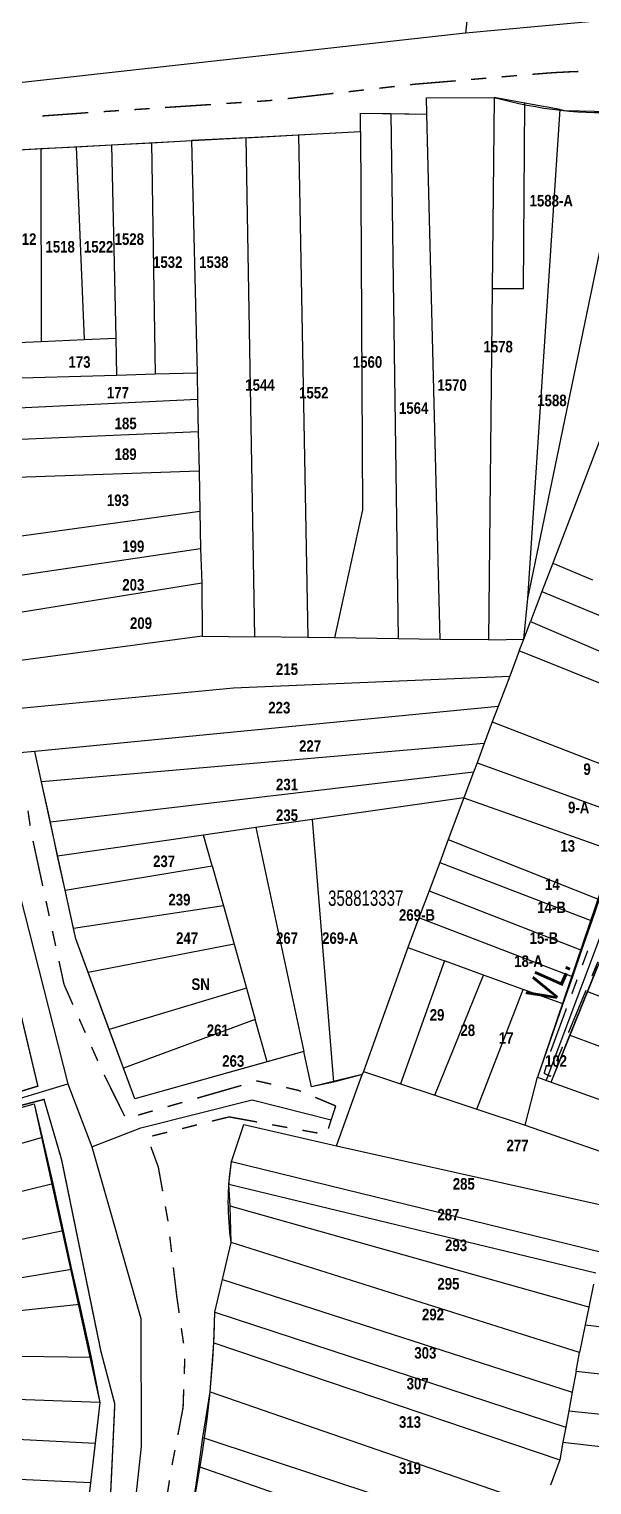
# Model space of a CAD drawing. Extents: x 201676 to 203188, y 4837754 to 4839005.
# Drawn here: x 202449.3 to 202522.5, y 4837949 to 4838138.5 of the extents above; entities that cross this region are included whole.
import ezdxf
from ezdxf.enums import TextEntityAlignment as Align

# ---------------------------------------------------------------- set-up
doc = ezdxf.new("R2010")
doc.units = 0
doc.header["$LTSCALE"] = 1.5
doc.header["$MEASUREMENT"] = 0
doc.linetypes.add('PHANTOMX2', pattern=[5, 2.5, -0.5, 0.5, -0.5, 0.5, -0.5])
doc.linetypes.add('TRACO_25', pattern=[8, 3, -1, 1, -1, 1, -1])
for name, color, linetype in [('CD-MALHA-LOTES', 40, 'CONTINUOUS'), ('CD_TXT_QUADRA', 7, 'CONTINUOUS'), ('RU-QUADRAS', 210, 'CONTINUOUS'), ('SV-EIXO-RUA-N-PAV', 6, 'CONTINUOUS'), ('SV-RUA-NAO-PAV-S-GUIA-C-GUIA', 7, 'PHANTOMX2'), ('SV-TXT-RUA-N-PAV-S-GUIA-C-GUIA', 7, 'CONTINUOUS'), ('Th_NmrPort', 7, 'CONTINUOUS')]:
    doc.layers.add(name, color=color, linetype=linetype)
doc.styles.add('ARIAL', font='ARIAL.TTF')
doc.styles.get("Standard").update_dxf_attribs({"font": 'swisscbo.ttf'})

msp = doc.modelspace()

# ---------------------------------------------------------------- linework, layer by layer
at = {"layer": 'CD-MALHA-LOTES', "linetype": 'Continuous'}
for p, q in [((202500.99, 4838129.58), (202509.81, 4838129.65)), ((202501.04, 4838127.46), (202500.99, 4838129.58)), ((202509.81, 4838129.65), (202509.53, 4838104.77)), ((202513.78, 4838128.89), (202509.81, 4838129.65)), ((202513.64, 4838104.77), (202513.78, 4838128.89)), ((202518.41, 4838128.05), (202513.78, 4838128.89)), ((202514.21, 4838064.39), (202518.41, 4838128.05)), ((202518.41, 4838128.05), (202519.07, 4838127.92)), ((202492.43, 4838125.19), (202492.42, 4838127.61)), ((202492.42, 4838127.61), (202496.37, 4838127.54)), ((202496.37, 4838127.54), (202497.31, 4838059.15)), ((202496.37, 4838127.54), (202501.04, 4838127.46)), ((202502.77, 4838059.08), (202501.04, 4838127.46)), ((202514.21, 4838064.39), (202527.3, 4838127.74)), ((202519.07, 4838127.92), (202527.3, 4838127.74)), ((202477.52, 4838124.38), (202470.43, 4838124.03)), ((202477.52, 4838124.38), (202484.33, 4838124.76)), ((202478.65, 4838059.42), (202477.52, 4838124.38)), ((202484.33, 4838124.76), (202492.43, 4838125.19)), ((202484.33, 4838124.76), (202485.57, 4838059.32)), ((202492.43, 4838125.19), (202492.67, 4838075.96)), ((202445.57, 4838122.69), (202450.82, 4838122.98)), ((202450.82, 4838122.98), (202455.43, 4838123.22)), ((202450.82, 4838122.98), (202450.86, 4838097.87)), ((202455.43, 4838123.22), (202460.01, 4838123.46)), ((202455.43, 4838123.22), (202456.45, 4838098.12)), ((202460.01, 4838123.46), (202465.24, 4838123.75)), ((202460.01, 4838123.46), (202460.57, 4838098.3)), ((202465.24, 4838123.75), (202470.43, 4838124.03)), ((202465.24, 4838123.75), (202465.69, 4838093.61)), ((202470.43, 4838124.03), (202471.15, 4838093.76)), ((202533.64, 4838111.5), (202517.43, 4838069.02)), ((202509.53, 4838104.77), (202509.08, 4838059.04)), ((202509.53, 4838104.77), (202513.64, 4838104.77)), ((202445.69, 4838097.64), (202450.86, 4838097.87)), ((202450.86, 4838097.87), (202456.45, 4838098.12)), ((202456.45, 4838098.12), (202460.57, 4838098.3)), ((202460.57, 4838098.3), (202460.68, 4838093.46)), ((202460.68, 4838093.46), (202442.78, 4838092.96)), ((202465.69, 4838093.61), (202460.68, 4838093.46)), ((202471.15, 4838093.76), (202465.69, 4838093.61)), ((202471.15, 4838093.76), (202471.22, 4838090.36)), ((202443.09, 4838088.98), (202471.22, 4838090.36)), ((202471.22, 4838090.36), (202471.3, 4838086.12)), ((202471.3, 4838086.12), (202443.4, 4838084.9)), ((202471.3, 4838086.12), (202471.4, 4838080.97)), ((202471.4, 4838080.97), (202443.77, 4838080.05)), ((202471.4, 4838080.97), (202471.52, 4838075.75)), ((202471.52, 4838075.75), (202446.07, 4838072.21)), ((202471.52, 4838075.75), (202471.59, 4838070.94)), ((202492.67, 4838075.96), (202489.02, 4838059.27)), ((202446.41, 4838067.2), (202471.59, 4838070.94)), ((202471.59, 4838070.94), (202471.75, 4838066.4)), ((202517.43, 4838069.02), (202516.03, 4838065.34)), ((202517.43, 4838069.02), (202522.6, 4838066.82)), ((202471.75, 4838066.4), (202446.77, 4838062.38)), ((202471.75, 4838066.4), (202471.8, 4838059.52)), ((202513.67, 4838059.12), (202514.21, 4838064.39)), ((202516.03, 4838065.34), (202514.53, 4838061.41)), ((202516.03, 4838065.34), (202534.32, 4838057.71)), ((202513.67, 4838059.12), (202514.53, 4838061.41)), ((202514.53, 4838061.41), (202532.93, 4838053.5)), ((202471.8, 4838059.52), (202447.23, 4838056.2)), ((202471.8, 4838059.52), (202478.65, 4838059.42)), ((202485.57, 4838059.32), (202478.65, 4838059.42)), ((202489.02, 4838059.27), (202485.57, 4838059.32)), ((202497.31, 4838059.15), (202489.02, 4838059.27)), ((202502.77, 4838059.08), (202497.31, 4838059.15)), ((202509.08, 4838059.04), (202502.77, 4838059.08)), ((202509.08, 4838059.04), (202513.67, 4838059.12)), ((202513.08, 4838057.6), (202513.67, 4838059.12)), ((202513.08, 4838057.6), (202511.83, 4838054.32)), ((202531.79, 4838050.06), (202513.08, 4838057.6)), ((202475.91, 4838052.78), (202511.83, 4838054.32)), ((202511.83, 4838054.32), (202510.33, 4838050.35)), ((202447.67, 4838050.11), (202475.91, 4838052.78)), ((202510.33, 4838050.35), (202450.03, 4838044.5)), ((202510.33, 4838050.35), (202509.56, 4838048.34)), ((202509.56, 4838048.34), (202508.52, 4838045.55)), ((202509.56, 4838048.34), (202528.72, 4838040.92)), ((202508.52, 4838045.55), (202450.92, 4838040.55)), ((202508.52, 4838045.55), (202507.58, 4838043.01)), ((202450.03, 4838044.5), (202448.07, 4838044.31)), ((202450.92, 4838040.55), (202450.03, 4838044.5)), ((202507.58, 4838043.01), (202507.11, 4838041.78)), ((202507.58, 4838043.01), (202527.08, 4838035.97)), ((202507.11, 4838041.78), (202452.07, 4838035.31)), ((202507.11, 4838041.78), (202505.87, 4838038.44)), ((202452.07, 4838035.31), (202450.92, 4838040.55)), ((202505.87, 4838038.44), (202486.12, 4838035.63)), ((202505.87, 4838038.44), (202503.82, 4838033.03)), ((202505.87, 4838038.44), (202525.58, 4838031.48)), ((202452.99, 4838030.88), (202452.07, 4838035.31)), ((202486.12, 4838035.63), (202478.78, 4838034.58)), ((202486.12, 4838035.63), (202488.9, 4838001.46)), ((202471.98, 4838033.61), (202452.99, 4838030.88)), ((202478.78, 4838034.58), (202471.98, 4838033.61)), ((202473.11, 4838029.61), (202471.98, 4838033.61)), ((202478.78, 4838034.58), (202485.06, 4838005.43)), ((202503.82, 4838033.03), (202502.72, 4838030.05)), ((202503.82, 4838033.03), (202523.46, 4838025.24)), ((202453.99, 4838026.44), (202452.99, 4838030.88)), ((202453.99, 4838026.44), (202473.11, 4838029.61)), ((202473.11, 4838029.61), (202474.58, 4838024.4)), ((202502.72, 4838030.05), (202501.34, 4838026.37)), ((202502.72, 4838030.05), (202522.5, 4838022.44)), ((202455.08, 4838021.43), (202453.99, 4838026.44)), ((202501.34, 4838026.37), (202500.02, 4838022.83)), ((202501.34, 4838026.37), (202521.18, 4838018.62)), ((202474.58, 4838024.4), (202455.08, 4838021.43)), ((202474.58, 4838024.4), (202475.98, 4838019.43)), ((202523.46, 4838025.24), (202522.5, 4838022.44)), ((202500.02, 4838022.83), (202498.59, 4838018.99)), ((202519.99, 4838015.17), (202500.02, 4838022.83)), ((202522.5, 4838022.44), (202521.18, 4838018.62)), ((202455.37, 4838020.1), (202455.08, 4838021.43)), ((202456.98, 4838015.72), (202455.37, 4838020.1)), ((202475.98, 4838019.43), (202456.98, 4838015.72)), ((202475.98, 4838019.43), (202477.59, 4838013.7)), ((202498.59, 4838018.99), (202492.79, 4838002.83)), ((202498.59, 4838018.99), (202503.33, 4838017.25)), ((202521.18, 4838018.62), (202519.99, 4838015.17)), ((202503.33, 4838017.25), (202497.6, 4838001.24)), ((202508.41, 4838015.39), (202503.33, 4838017.25)), ((202521.96, 4838013.26), (202523.27, 4838016.5)), ((202459.71, 4838008.32), (202456.98, 4838015.72)), ((202502.11, 4837999.74), (202508.41, 4838015.39)), ((202513.58, 4838013.5), (202508.41, 4838015.39)), ((202519.99, 4838015.17), (202518.74, 4838011.66)), ((202477.59, 4838013.7), (202459.71, 4838008.32)), ((202477.59, 4838013.7), (202478.73, 4838009.62)), ((202507.56, 4837997.93), (202513.58, 4838013.5)), ((202518.74, 4838011.66), (202513.58, 4838013.5)), ((202519.66, 4838007.57), (202521.96, 4838013.26)), ((202521.96, 4838013.26), (202536.06, 4838007.79)), ((202518.74, 4838011.66), (202515.46, 4838002.09)), ((202478.73, 4838009.62), (202461.57, 4838003.26)), ((202480.29, 4838004.09), (202478.73, 4838009.62)), ((202461.57, 4838003.26), (202459.71, 4838008.32)), ((202517.21, 4838001.46), (202519.66, 4838007.57)), ((202519.66, 4838007.57), (202533.84, 4838002.28)), ((202485.06, 4838005.43), (202480.29, 4838004.09)), ((202486.04, 4838000.85), (202485.06, 4838005.43)), ((202463.04, 4837999.28), (202461.57, 4838003.26)), ((202480.29, 4838004.09), (202463.04, 4837999.28)), ((202488.9, 4838001.46), (202486.04, 4838000.85)), ((202492.63, 4838002.44), (202488.9, 4838001.46)), ((202489.29, 4837993.15), (202492.63, 4838002.44)), ((202492.79, 4838002.83), (202492.63, 4838002.44)), ((202492.79, 4838002.83), (202497.6, 4838001.24)), ((202497.6, 4838001.24), (202502.11, 4837999.74)), ((202513.86, 4837995.86), (202515.46, 4838002.09)), ((202515.46, 4838002.09), (202517.21, 4838001.46)), ((202517.21, 4838001.46), (202531.52, 4837996.29)), ((202502.11, 4837999.74), (202507.56, 4837997.93)), ((202425.71, 4837991.85), (202449.96, 4837998.62)), ((202449.96, 4837998.62), (202450.97, 4837994.23)), ((202507.56, 4837997.93), (202513.86, 4837995.86)), ((202475.64, 4837991.1), (202477.24, 4837995.92)), ((202477.24, 4837995.92), (202489.29, 4837993.15)), ((202513.86, 4837995.86), (202529.26, 4837990.46)), ((202450.97, 4837994.23), (202427.14, 4837987.31)), ((202450.97, 4837994.23), (202452.37, 4837988.23)), ((202489.29, 4837993.15), (202525.28, 4837985.14)), ((202475.3, 4837988.15), (202475.64, 4837991.1)), ((202475.64, 4837991.1), (202523.63, 4837979.36)), ((202425.44, 4837981.65), (202452.37, 4837988.23)), ((202452.37, 4837988.23), (202453.74, 4837982.09)), ((202475.3, 4837988.15), (202523.06, 4837976.61)), ((202475.44, 4837985.31), (202475.3, 4837988.15)), ((202522.13, 4837972.17), (202475.44, 4837985.31)), ((202475.6, 4837980.58), (202475.44, 4837985.31)), ((202453.74, 4837982.09), (202411.57, 4837973.28)), ((202453.74, 4837982.09), (202454.83, 4837977.06)), ((202474.45, 4837975.75), (202475.6, 4837980.58)), ((202520.92, 4837966.27), (202475.6, 4837980.58)), ((202454.83, 4837977.06), (202412.26, 4837969.99)), ((202454.83, 4837977.06), (202455.85, 4837972.51)), ((202473.47, 4837971.49), (202474.45, 4837975.75)), ((202474.45, 4837975.75), (202519.96, 4837961.1)), ((202522.75, 4837975.16), (202522.13, 4837972.17)), ((202455.85, 4837972.51), (202412.7, 4837967.93)), ((202455.85, 4837972.51), (202457.37, 4837965.6)), ((202473.34, 4837967.52), (202473.47, 4837971.49)), ((202473.47, 4837971.49), (202519.12, 4837956.52)), ((202522.13, 4837972.17), (202521.64, 4837969.83)), ((202521.64, 4837969.83), (202520.92, 4837966.27)), ((202521.64, 4837969.83), (202557.92, 4837965.54)), ((202472.85, 4837961.14), (202473.34, 4837967.52)), ((202473.34, 4837967.52), (202518.34, 4837952.26)), ((202457.37, 4837965.6), (202413.04, 4837966.19)), ((202457.37, 4837965.6), (202458.49, 4837959.72)), ((202520.47, 4837963.82), (202520.92, 4837966.27)), ((202520.47, 4837963.82), (202519.96, 4837961.1)), ((202520.47, 4837963.82), (202557.13, 4837959.6)), ((202458.49, 4837959.72), (202413.21, 4837961.44)), ((202458.49, 4837959.72), (202457.87, 4837954.44)), ((202471.89, 4837955.18), (202472.85, 4837961.14)), ((202472.85, 4837961.14), (202516.21, 4837946.11)), ((202519.96, 4837961.1), (202519.51, 4837958.65)), ((202519.51, 4837958.65), (202519.12, 4837956.52)), ((202519.51, 4837958.65), (202556.62, 4837954.8)), ((202413.43, 4837956.74), (202457.87, 4837954.44)), ((202519.12, 4837956.52), (202518.76, 4837954.59)), ((202457.87, 4837954.44), (202457.3, 4837949.28)), ((202471.38, 4837951.43), (202471.89, 4837955.18)), ((202471.89, 4837955.18), (202513.59, 4837941.38)), ((202518.76, 4837954.59), (202518.34, 4837952.26)), ((202518.76, 4837954.59), (202556.25, 4837950.22)), ((202457.3, 4837949.28), (202394.11, 4837952.28)), ((202518.34, 4837952.26), (202517.16, 4837948.99)), ((202470.87, 4837947.84), (202471.38, 4837951.43)), ((202471.38, 4837951.43), (202513.22, 4837936.81)), ((202457.3, 4837949.28), (202456.63, 4837943.65))]:
    msp.add_line(p, q, dxfattribs=at)
at = {"layer": 'RU-QUADRAS', "color": 6, "linetype": 'Continuous'}
for points in [[(202440.52, 4838122.44), (202492.43, 4838125.19), (202492.42, 4838127.61), (202501.04, 4838127.46), (202500.99, 4838129.58), (202509.81, 4838129.65, 0.081594), (202527.3, 4838127.74)], [(202470.72, 4837946.86, 0.044147), (202473.47, 4837971.49), (202475.6, 4837980.58, -0.077332), (202475.64, 4837991.1), (202477.24, 4837995.92), (202489.29, 4837993.15), (202492.63, 4838002.44), (202486.04, 4838000.85), (202485.06, 4838005.43), (202463.04, 4837999.28), (202455.37, 4838020.1), (202450.03, 4838044.5), (202448.07, 4838044.31)]]:
    msp.add_lwpolyline(points, format="xyb", dxfattribs=at)
msp.add_lwpolyline([(202535.54, 4838061.32), (202515.46, 4838002.09), (202517.21, 4838001.46), (202546.61, 4838074.25)], dxfattribs=at)
msp.add_lwpolyline([(202337.58, 4837952.43), (202375.95, 4837968.07), (202375.16, 4837970.9), (202418.03, 4837984.62), (202416.05, 4837989.15), (202449.96, 4837998.62), (202458.49, 4837959.72), (202456.63, 4837943.65), (202399.85, 4837946.09), (202399.88, 4837944.55), (202455.93, 4837941.55, -0.04318), (202448.6, 4837906.67), (202437.14, 4837910.36), (202435.98, 4837907.42), (202400.28, 4837919.06), (202400.33, 4837915.15), (202446.24, 4837901.45, -0.014222), (202418.09, 4837842.21, -0.098235), (202402.27, 4837819.73), (202400.85, 4837822.3), (202387.01, 4837816.24)], format="xyb", close=True, dxfattribs=at)
at = {"layer": 'SV-EIXO-RUA-N-PAV'}
for points in [[(202521.94, 4838283.17), (202506.08, 4838138.01)], [(202552.77, 4838143.23), (202529.72, 4838140.19), (202506.08, 4838138.01), (202446.5, 4838131.38), (202435.02, 4838130.29), (202371.98, 4838127.74), (202340.21, 4838125.95), (202318.41, 4838124.12)], [(202435.02, 4838130.29), (202437.19, 4838120.36), (202439.98, 4838080.33), (202441.84, 4838062.33), (202447.43, 4838028.34), (202454.35, 4838001.23), (202457.47, 4837993.01), (202463.85, 4837970.66), (202463.88, 4837954.02), (202462.62, 4837942.44), (202462.02, 4837936.95), (202456.12, 4837917.09), (202450.73, 4837903.56), (202447.62, 4837895.19), (202439.76, 4837876.27), (202431.83, 4837860.31), (202429.93, 4837856.12), (202417.64, 4837832.21), (202411.43, 4837821.65), (202399.33, 4837812.96), (202386.29, 4837806.45)], [(202516.56, 4838001.61), (202531, 4838040.11), (202544.43, 4838073.99), (202548.44, 4838074.59), (202556.87, 4838093.8), (202565.38, 4838116.08), (202568.55, 4838124.59)], [(202329.84, 4837955.37), (202388.74, 4837978.58), (202410.67, 4837986.49), (202411.03, 4837988.11), (202454.35, 4838001.23)], [(202457.47, 4837993.01), (202463.85, 4837995.5), (202478.33, 4837999.16), (202488.6, 4837996.54)]]:
    msp.add_lwpolyline(points, dxfattribs=at)
at = {"layer": 'SV-RUA-NAO-PAV-S-GUIA-C-GUIA', "const_width": 0.18}
for points in [[(202499.33, 4838131.35), (202504.82, 4838131.81)], [(202506.81, 4838131.98), (202508.8, 4838132.15)], [(202510.79, 4838132.32), (202512.79, 4838132.49)], [(202514.78, 4838132.66), (202514.97, 4838132.67)], [(202514.97, 4838132.67), (202515.78, 4838132.73)], [(202515.78, 4838132.73), (202516.47, 4838132.79)], [(202516.47, 4838132.79), (202517.77, 4838132.88)], [(202517.77, 4838132.88), (202517.97, 4838132.89)], [(202517.97, 4838132.89), (202518.77, 4838132.93)], [(202518.77, 4838132.93), (202519.47, 4838132.97)], [(202519.47, 4838132.97), (202520.77, 4838133.02)], [(202482.94, 4838129.49), (202488.9, 4838130.17)], [(202490.89, 4838130.39), (202492.88, 4838130.62)], [(202494.86, 4838130.84), (202496.85, 4838131.07)], [(202498.84, 4838131.29), (202499.33, 4838131.35)], [(202459, 4838127.8), (202461, 4838127.93)], [(202462.99, 4838128.06), (202464.99, 4838128.19)], [(202466.98, 4838128.33), (202472.97, 4838128.72)], [(202474.97, 4838128.86), (202476.96, 4838128.99)], [(202478.96, 4838129.12), (202479.96, 4838129.19)], [(202479.96, 4838129.19), (202480.56, 4838129.23)], [(202480.56, 4838129.23), (202480.95, 4838129.27)], [(202451.02, 4838127.23), (202456.01, 4838127.59)], [(202456.01, 4838127.59), (202456.75, 4838127.65)], [(202456.75, 4838127.65), (202457.01, 4838127.66)], [(202449.43, 4838034.82), (202449.14, 4838036.8)], [(202451.07, 4838026.99), (202449.8, 4838032.85)], [(202451.91, 4838023.08), (202451.49, 4838025.03)], [(202452.75, 4838019.17), (202452.33, 4838021.12)], [(202521.98, 4838018.56), (202521.29, 4838016.68)], [(202453.84, 4838014.14), (202453.18, 4838017.21)], [(202522.54, 4838015.27), (202523.31, 4838017.12)], [(202520.6, 4838014.8), (202519.91, 4838012.93)], [(202454.19, 4838013.36), (202453.84, 4838014.14)], [(202454.99, 4838011.53), (202454.19, 4838013.36)], [(202519.47, 4838007.88), (202521.77, 4838013.42)], [(202519.22, 4838011.05), (202517.49, 4838006.36)], [(202456.61, 4838007.87), (202455.8, 4838009.7)], [(202458.23, 4838004.21), (202457.42, 4838006.04)], [(202517.17, 4838005.49), (202517.15, 4838005.42)], [(202517.49, 4838006.36), (202517.17, 4838005.49)], [(202517.94, 4838004.19), (202518.7, 4838006.04)], [(202516.58, 4838003.5), (202516.31, 4838002.6)], [(202461.73, 4837997.02), (202459.06, 4838002.39)], [(202476.93, 4838001.02), (202471.16, 4837999.36)], [(202478.96, 4838001.6), (202478.85, 4838001.57)], [(202479.82, 4838001.41), (202478.96, 4838001.6)], [(202480.8, 4838001.19), (202479.82, 4838001.41)], [(202516.31, 4838002.6), (202516.36, 4838002.57)], [(202516.36, 4838002.57), (202517.11, 4838002.19)], [(202517.11, 4838002.19), (202517.17, 4838002.34)], [(202484.36, 4838000.37), (202482.75, 4838000.74)], [(202484.68, 4838000.24), (202484.36, 4838000.37)], [(202489.19, 4837998.35), (202486.52, 4837999.47)], [(202465.39, 4837997.71), (202463.47, 4837997.15)], [(202469.24, 4837998.81), (202467.31, 4837998.26)], [(202488.23, 4837995.4), (202489.16, 4837998.25)], [(202489.16, 4837998.25), (202489.19, 4837998.35)], [(202469.2, 4837995.4), (202471.14, 4837995.89)], [(202473.08, 4837996.37), (202475.03, 4837996.85)], [(202475.03, 4837996.85), (202475.34, 4837996.92)], [(202475.34, 4837996.92), (202478.96, 4837996.26)], [(202480.92, 4837995.9), (202482.89, 4837995.54)], [(202465.32, 4837994.44), (202467.26, 4837994.92)], [(202484.86, 4837995.18), (202486.82, 4837994.82)], [(202466.11, 4837990.38), (202465.14, 4837993.03)], [(202466.14, 4837990.2), (202466.11, 4837990.38)], [(202466.67, 4837987.25), (202466.14, 4837990.2)], [(202467.37, 4837983.32), (202467.02, 4837985.28)], [(202467.37, 4837983.31), (202467.37, 4837983.32)], [(202467.83, 4837979.34), (202467.6, 4837981.32)], [(202468.51, 4837973.52), (202468.06, 4837977.35)], [(202468.53, 4837973.38), (202468.51, 4837973.52)], [(202468.82, 4837971.4), (202468.53, 4837973.38)], [(202469.39, 4837967.44), (202469.1, 4837969.42)], [(202469.48, 4837963.45), (202469.55, 4837965.45)], [(202469.33, 4837959.12), (202469.41, 4837961.46)], [(202468.65, 4837955.52), (202469.21, 4837958.47)], [(202469.21, 4837958.47), (202469.33, 4837959.12)], [(202467.89, 4837951.59), (202468.27, 4837953.56)], [(202467.25, 4837947.65), (202467.56, 4837949.62)]]:
    msp.add_lwpolyline(points, dxfattribs=at)
at = {"layer": 'SV-RUA-NAO-PAV-S-GUIA-C-GUIA', "linetype": 'TRACO_25', "const_width": 0.18, "flags": 128}
msp.add_lwpolyline([(202318.4, 4837996.64), (202319.66, 4837992.69), (202329.46, 4837965.39), (202331.76, 4837959.18), (202367.3, 4837973.08), (202388.8, 4837980.63), (202410.66, 4837988.69), (202450.43, 4838000.93), (202446.22, 4838018.68), (202441.77, 4838046.15), (202440.04, 4838059.94), (202420.04, 4838058.37), (202401.59, 4838056.52), (202387.27, 4838054.15), (202387.71, 4838048.65), (202390.03, 4838033.24), (202402.23, 4838034.64), (202410.59, 4838035.6), (202410.73, 4838034.65), (202405.12, 4838033.81), (202403.37, 4838033.54), (202390.18, 4838031.77), (202395.19, 4838022.92), (202400.63, 4838003.68), (202399.15, 4838002.94), (202393.09, 4838024.03), (202391.12, 4838024.49), (202390.2, 4838027.99), (202371.78, 4838025.09), (202371.38, 4838027.14), (202377.08, 4838027.81), (202380.22, 4838028.18), (202383.24, 4838028.53), (202389.86, 4838029.31), (202387.64, 4838037.86), (202384.86, 4838053.54), (202368.57, 4838051.46), (202356.46, 4838049.23), (202334.33, 4838042.6), (202332.33, 4838045.34), (202318.4, 4838040.46)], dxfattribs=at)
msp.add_lwpolyline([(202333.31, 4837954.03), (202368.33, 4837968.19), (202375.16, 4837970.9), (202389.16, 4837975.46), (202405.98, 4837982.21), (202414.75, 4837985.81), (202413.56, 4837988.47), (202432.79, 4837994.36), (202451.23, 4837999.2), (202453.52, 4837991.35), (202458.63, 4837966.42), (202460.44, 4837959.56), (202460.15, 4837953.17), (202459.69, 4837943.48), (202399.88, 4837946.84), (202399.88, 4837944.55), (202403.57, 4837944.35), (202416.24, 4837943.67), (202425.21, 4837943.19), (202459.59, 4837941.35), (202459.48, 4837939.02), (202456.04, 4837923.05), (202450.03, 4837906.71), (202437.28, 4837910.8), (202435.98, 4837907.42), (202426.15, 4837910.62), (202418.49, 4837913.12), (202414.32, 4837914.48), (202410.47, 4837915.73), (202406.04, 4837917.18), (202400.28, 4837919.06), (202400.32, 4837915.8), (202448.03, 4837901.25), (202432.89, 4837867.63), (202418.75, 4837840.82), (202406.74, 4837820.04), (202403.53, 4837817.66), (202393.85, 4837812.11), (202387.59, 4837810.8), (202383.29, 4837818.47), (202374.58, 4837843.76), (202366.93, 4837862.65), (202358.21, 4837884.8), (202350.52, 4837905.14), (202339.06, 4837937.99)], close=True, dxfattribs=at)

# ---------------------------------------------------------------- texts
at = {"layer": 'CD_TXT_QUADRA', "linetype": 'Continuous', "style": 'ARIAL', "width": 0.7}
msp.add_text('358813337', height=2, dxfattribs=at).set_placement((202488.2, 4838024.4))
at = {"layer": 'SV-TXT-RUA-N-PAV-S-GUIA-C-GUIA', "style": 'ARIAL', "width": 0.7}
msp.add_text('VL.', height=4, rotation=66, dxfattribs=at).set_placement((202517.51, 4838011.28))
at = {"layer": 'Th_NmrPort', "color": 1}
for s, p in [('1588-A', (202514.42, 4838116.2)), ('1512', (202446.42, 4838111.2)), ('1518', (202451.42, 4838110.2)), ('1522', (202456.42, 4838110.2)), ('1528', (202460.42, 4838111.2)), ('1532', (202465.42, 4838108.2)), ('1538', (202471.42, 4838108.2)), ('1578', (202508.42, 4838097.2)), ('173', (202454.42, 4838095.2)), ('1560', (202491.42, 4838095.2)), ('177', (202459.42, 4838091.2)), ('1544', (202477.42, 4838092.2)), ('1552', (202484.42, 4838091.2)), ('1570', (202502.42, 4838092.2)), ('1588', (202515.42, 4838090.2)), ('1564', (202497.42, 4838089.2)), ('185', (202460.42, 4838087.2)), ('189', (202460.42, 4838083.2)), ('193', (202459.42, 4838077.2)), ('199', (202461.42, 4838071.2)), ('203', (202461.42, 4838066.2)), ('209', (202462.42, 4838061.2)), ('215', (202481.42, 4838055.2)), ('223', (202480.42, 4838050.2)), ('227', (202484.42, 4838045.2)), ('9', (202521.42, 4838042.2)), ('231', (202481.42, 4838040.2)), ('9-A', (202519.42, 4838037.2)), ('235', (202481.42, 4838036.2)), ('13', (202518.42, 4838032.2)), ('237', (202465.42, 4838030.2)), ('14', (202516.42, 4838027.2)), ('239', (202467.42, 4838025.2)), ('269-B', (202497.42, 4838023.2)), ('14-B', (202515.42, 4838024.2)), ('247', (202468.42, 4838020.2)), ('267', (202481.42, 4838020.2)), ('269-A', (202487.42, 4838020.2)), ('15-B', (202514.42, 4838020.2)), ('18-A', (202512.42, 4838017.2)), ('SN', (202470.42, 4838014.2)), ('29', (202501.42, 4838010.2)), ('261', (202472.42, 4838008.2)), ('28', (202505.42, 4838008.2)), ('17', (202510.42, 4838007.2)), ('263', (202474.42, 4838004.2)), ('102', (202516.42, 4838004.2)), ('277', (202511.42, 4837993.2)), ('285', (202504.42, 4837988.2)), ('287', (202502.42, 4837984.2)), ('293', (202503.42, 4837980.2)), ('295', (202502.42, 4837975.2)), ('292', (202500.42, 4837971.2)), ('303', (202499.42, 4837966.2)), ('307', (202498.42, 4837962.2)), ('313', (202497.42, 4837957.2)), ('319', (202497.42, 4837951.2))]:
    msp.add_text(s, height=1.5, dxfattribs=at).set_placement(p, align=Align.MIDDLE_LEFT)

doc.saveas('drawing.dxf')
